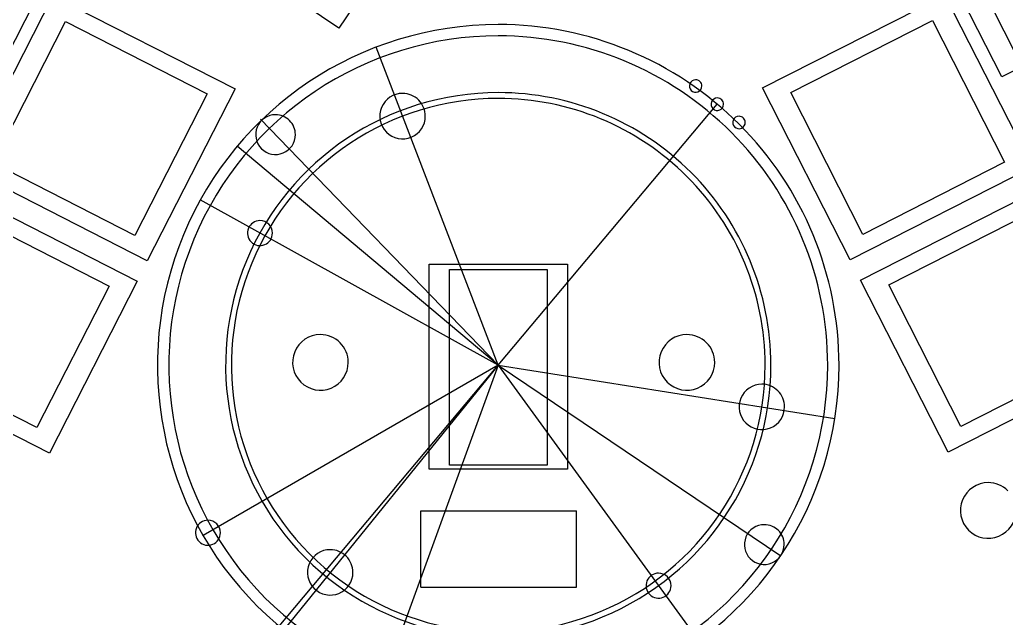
# Model space of a CAD drawing. Extents: x 5292583 to 74298707, y 12072829 to 47933234.
# Drawn here: x 28500772 to 51478018, y 23657873 to 37604858 of the extents above; entities that cross this region are included whole.
import ezdxf

# ---------------------------------------------------------------- set-up
doc = ezdxf.new("R2010")
doc.units = 0
doc.layers.get('0').update_dxf_attribs({"linetype": 'CONTINUOUS'})

msp = doc.modelspace()

# ---------------------------------------------------------------- linework, layer by layer
at = {"color": 7}
for points in [[(35931235.375301, 37409715.485412), (28688307.087927, 42295132.325531)], [(51672119.316105, 36867152.977037), (49991617.467765, 40171151.346511), (53294459.606971, 41848094.545628)], [(38561844.443057, 41309753.997524), (35931235.375301, 37409715.485412)], [(29982005.461645, 40260236.375101), (27939991.948187, 36252559.439647)], [(55621870.702644, 38434228.106938), (51378448.205178, 36272096.291586), (49336434.69172, 40279773.22704)], [(31472606.1458, 31988082.174212), (27229183.648333, 34150213.989565), (29271197.161792, 38157890.925019)], [(29271197.161792, 38157890.925019), (33514619.659258, 35995759.109667)], [(45803819.700357, 36015296.490773), (50047242.197823, 38177428.306126)], [(50047242.197823, 38177428.306126), (52089255.711281, 34169751.370671)], [(27883210.194111, 34262394.519317), (29568426.921941, 37563990.469836), (32866464.223238, 35877617.511738)], [(48139504.324742, 32602676.24077), (46459002.476402, 35906674.610244), (49761844.615608, 37583617.809361)], [(49761844.615608, 37583617.809361), (51439944.044993, 34284334.319378)], [(39646089.98397, 29555341.94073), (36801541.804136, 36965643.687501)], [(32866464.223238, 35877617.511738), (31183649.914363, 32580736.440709)], [(33514619.659258, 35995759.109667), (31472606.1458, 31988082.174212)], [(52089255.711281, 34169751.370671), (47845833.213815, 32007619.555319), (45803819.700357, 36015296.490773)], [(34543958.549964, 23474858.460408), (44748221.417976, 35635825.421051)], [(39646089.98397, 29555341.94073), (34111061.704362, 35287031.495128)], [(39646089.98397, 29555341.94073), (33565606.503648, 34657473.374736)], [(31183649.914363, 32580736.440709), (27883210.194111, 34262394.519317)], [(51439944.044993, 34284334.319378), (48139504.324742, 32602676.24077)], [(29190355.499385, 27508914.379318), (24946933.001919, 29671046.19467), (26988946.515377, 33678723.130125)], [(26988946.515377, 33678723.130125), (31232369.012844, 31516591.314772)], [(48086069.55302, 31536127.902128), (52329492.050486, 33698259.71748)], [(39646089.98397, 29555341.94073), (32702384.30031, 33404300.739612)], [(50421754.177405, 28123507.652125), (48741252.329065, 31427506.021599), (52044094.468272, 33104449.220716)], [(25600959.547697, 29783226.724422), (27286176.275527, 33084822.674941), (30584213.576824, 31398449.716844)], [(31232369.012844, 31516591.314772), (29190355.499385, 27508914.379318)], [(54371505.563944, 29690582.782026), (50128083.066478, 27528450.966674), (48086069.55302, 31536127.902128)], [(30584213.576824, 31398449.716844), (28901399.267948, 28101568.645814)], [(28901399.267948, 28101568.645814), (25600959.547697, 29783226.724422)], [(53722193.897657, 29805165.730732), (50421754.177405, 28123507.652125)], [(39646089.98397, 29555341.94073), (32772006.824948, 25586588.161094)], [(39646089.98397, 29555341.94073), (34650854.551766, 23386739.955655)], [(39646089.98397, 29555341.94073), (36931302.32563, 22096524.560254)], [(39646089.98397, 29555341.94073), (44302468.19138, 23146387.464256)], [(39646089.98397, 29555341.94073), (47485873.596008, 28313642.179032)], [(39646089.98397, 29555341.94073), (46226581.936307, 25116744.069889)], [(37842158.570165, 26159147.039703), (41471187.026264, 26159147.304286)], [(37842158.570165, 24386437.018132), (37842158.570165, 26159147.039703)], [(41471187.026264, 24386437.282715), (41471187.026264, 26159147.304286)], [(37842158.570165, 24386437.018132), (41471187.026264, 24386437.282715)]]:
    msp.add_lwpolyline(points, dxfattribs=at)
for points in [[(39646089.98397, 37492849.500002)], [(39646089.98397, 37492849.500002)], [(39646089.98397, 37228265.914692)], [(39646089.98397, 37228265.914692)], [(44241514.483331, 36206524.012472)], [(37418383.243667, 35887883.884015)], [(39646089.98397, 35905348.252731)], [(39646089.98397, 35905348.252731)], [(39646089.98397, 35771336.402188)], [(39646089.98397, 35771336.402188)], [(44748221.417976, 35781346.392971)], [(34458454.395617, 35390425.733178)], [(45254928.352621, 35356168.773471)], [(34096289.209043, 32923685.450649)], [(38033188.447926, 31907490.014127), (41258991.520014, 31907490.014127), (41258991.520014, 27135989.636664), (38033188.447926, 27135989.636664)], [(38508380.567141, 31788427.400738), (40783799.400799, 31788427.400738), (40783799.400799, 27221714.718304), (38508380.567141, 27221714.718304)], [(35504297.481207, 30268658.757556)], [(44039235.569858, 30268659.551306)], [(45784663.055029, 29112254.922923)], [(51057725.010154, 26817962.548374)], [(32884049.506652, 25941728.388894)], [(45842720.101987, 25838683.401176)], [(35733073.911582, 25256573.584305)], [(43379019.091102, 24708615.422875)]]:
    msp.add_lwpolyline(points, close=True, dxfattribs=at)
for points in [[(39646089.98397, 37492849.500002), (36435667.858352, 37492849.500002), (33541364.569177, 35558937.870515), (32312789.210805, 32592894.577936)], [(39646089.98397, 37492849.500002), (36435667.858352, 37492849.500002), (33541364.569177, 35558937.870515), (32312789.210805, 32592894.577936)], [(45258755.40485, 35168007.36161), (43770183.983281, 36656578.78318), (41751247.876915, 37492849.500002), (39646089.98397, 37492849.500002)], [(45258755.40485, 35168007.36161), (43770183.983281, 36656578.78318), (41751247.876915, 37492849.500002), (39646089.98397, 37492849.500002)], [(39646089.98397, 37228265.914692), (36542681.929206, 37228265.914692), (33744855.416337, 35358818.006189), (32557232.56991, 32491642.823362)], [(39646089.98397, 37228265.914692), (36542681.929206, 37228265.914692), (33744855.416337, 35358818.006189), (32557232.56991, 32491642.823362)], [(45071666.557488, 34980918.514248), (43632714.183304, 36419870.888432), (41681075.94715, 37228265.914692), (39646089.98397, 37228265.914692)], [(45071666.557488, 34980918.514248), (43632714.183304, 36419870.888432), (41681075.94715, 37228265.914692), (39646089.98397, 37228265.914692)], [(44107070.635823, 36116691.505567), (44084546.754253, 36062314.045203), (44096996.910931, 35999722.880853), (44138615.617282, 35958104.174502)], [(44241514.483331, 36206524.012472), (44182656.744361, 36206524.012472), (44129594.517393, 36171068.965931), (44107070.635823, 36116691.505567)], [(44344413.349381, 36163901.906601), (44317122.873319, 36191192.382663), (44280109.044702, 36206524.012472), (44241514.483331, 36206524.012472)], [(44387035.455251, 36061003.040552), (44387035.455251, 36099597.601922), (44371703.825443, 36136611.430539), (44344413.349381, 36163901.906601)], [(39646089.98397, 35905348.252731), (37077752.176461, 35905348.252731), (34762309.448645, 34358218.884678), (33779449.120995, 31985384.151746)], [(39646089.98397, 35905348.252731), (37077752.176461, 35905348.252731), (34762309.448645, 34358218.884678), (33779449.120995, 31985384.151746)], [(37418383.243667, 35887883.884015), (37204355.101959, 35887883.884015), (37011401.549348, 35758956.442049), (36929496.525456, 35561220.222544)], [(37792560.938392, 35732894.408122), (37693322.843621, 35832132.502894), (37558727.103197, 35887883.884015), (37418383.243667, 35887883.884015)], [(44136222.507763, 34045474.464523), (42945365.320888, 35236331.651398), (41330216.368498, 35905348.252731), (39646089.98397, 35905348.252731)], [(44136222.507763, 34045474.464523), (42945365.320888, 35236331.651398), (41330216.368498, 35905348.252731), (39646089.98397, 35905348.252731)], [(44138615.617282, 35958104.174502), (44180234.323632, 35916485.468151), (44242825.487983, 35904035.311473), (44297202.948347, 35926559.193044)], [(44297202.948347, 35926559.193044), (44351580.408711, 35949083.074614), (44387035.455251, 36002145.301582), (44387035.455251, 36061003.040552)], [(39646089.98397, 35771336.402188), (37131954.910363, 35771336.402188), (34865377.766222, 34256857.973277), (33903259.926825, 31934100.036803)], [(39646089.98397, 35771336.402188), (37131954.910363, 35771336.402188), (34865377.766222, 34256857.973277), (33903259.926825, 31934100.036803)], [(37947550.414285, 35358716.713397), (37947550.414285, 35499060.572927), (37891799.033164, 35633656.313351), (37792560.938392, 35732894.408122)], [(44041461.819485, 33950713.776245), (42875736.72973, 35116438.866), (41294674.2159, 35771336.402188), (39646089.98397, 35771336.402188)], [(44041461.819485, 33950713.776245), (42875736.72973, 35116438.866), (41294674.2159, 35771336.402188), (39646089.98397, 35771336.402188)], [(44613777.570468, 35691513.886067), (44591253.688898, 35637136.425703), (44603703.845576, 35574545.261352), (44645322.551926, 35532926.555002)], [(44748221.417976, 35781346.392971), (44689363.679006, 35781346.392971), (44636301.452038, 35745891.346431), (44613777.570468, 35691513.886067)], [(44851120.284025, 35738724.287101), (44823829.807963, 35766014.763163), (44786815.979347, 35781346.392971), (44748221.417976, 35781346.392971)], [(44803909.882991, 35501381.573543), (44858287.343355, 35523905.455113), (44893742.389896, 35576967.682081), (44893742.389896, 35635825.421051)], [(44893742.389896, 35635825.421051), (44893742.389896, 35674419.982422), (44878410.760088, 35711433.811038), (44851120.284025, 35738724.287101)], [(34458454.395617, 35390425.733178), (34271179.771623, 35390425.733178), (34102345.413088, 35277614.221458), (34030678.517183, 35104595.029391)], [(34785859.878502, 35254809.941772), (34699026.545577, 35341643.274697), (34581255.272706, 35390425.733178), (34458454.395617, 35390425.733178)], [(36929496.525456, 35561220.222544), (36847591.501565, 35363484.003039), (36892864.798575, 35135879.769038), (37044205.548942, 34984539.018672)], [(44645322.551926, 35532926.555002), (44686941.258277, 35491307.848651), (44749532.422627, 35478857.691973), (44803909.882991, 35501381.573543)], [(34921475.669908, 34927404.458888), (34921475.669908, 35050205.335976), (34872693.211427, 35167976.608847), (34785859.878502, 35254809.941772)], [(37620886.752814, 34869829.995186), (37818622.972319, 34951735.019078), (37947550.414285, 35144688.571689), (37947550.414285, 35358716.713397)], [(45120484.505113, 35266336.266566), (45097960.623543, 35211958.806202), (45110410.780221, 35149367.641852), (45152029.486571, 35107748.935501)], [(45254928.352621, 35356168.773471), (45196070.613651, 35356168.773471), (45143008.386683, 35320713.72693), (45120484.505113, 35266336.266566)], [(45357827.21867, 35313546.6676), (45330536.742608, 35340837.143662), (45293522.913991, 35356168.773471), (45254928.352621, 35356168.773471)], [(47583597.543242, 29555341.94073), (47583597.543242, 31660499.833675), (46747326.82642, 33679435.940041), (45258755.40485, 35168007.36161)], [(47583597.543242, 29555341.94073), (47583597.543242, 31660499.833675), (46747326.82642, 33679435.940041), (45258755.40485, 35168007.36161)], [(45310616.817636, 35076203.954043), (45364994.278, 35098727.835613), (45400449.324541, 35151790.062581), (45400449.324541, 35210647.801551)], [(45400449.324541, 35210647.801551), (45400449.324541, 35249242.362921), (45385117.694732, 35286256.191538), (45357827.21867, 35313546.6676)], [(34030678.517183, 35104595.029391), (33959011.621277, 34931575.837324), (33998625.756162, 34732422.132574), (34131048.912732, 34599998.976003)], [(34635644.966121, 34499628.580453), (34808664.158188, 34571295.476358), (34921475.669908, 34740129.834893), (34921475.669908, 34927404.458888)], [(37044205.548942, 34984539.018672), (37195546.299308, 34833198.268305), (37423150.533309, 34787924.971295), (37620886.752814, 34869829.995186)], [(47319013.957933, 29555341.94073), (47319013.957933, 31590327.90391), (46510618.931672, 33541966.140064), (45071666.557488, 34980918.514248)], [(47319013.957933, 29555341.94073), (47319013.957933, 31590327.90391), (46510618.931672, 33541966.140064), (45071666.557488, 34980918.514248)], [(45152029.486571, 35107748.935501), (45193648.192922, 35066130.22915), (45256239.357272, 35053680.072472), (45310616.817636, 35076203.954043)], [(34131048.912732, 34599998.976003), (34263472.069303, 34467575.819432), (34462625.774054, 34427961.684548), (34635644.966121, 34499628.580453)], [(45996096.295971, 29555341.94073), (45996096.295971, 31239468.325258), (45327079.694638, 32854617.277648), (44136222.507763, 34045474.464523)], [(45996096.295971, 29555341.94073), (45996096.295971, 31239468.325258), (45327079.694638, 32854617.277648), (44136222.507763, 34045474.464523)], [(45862084.445428, 29555341.94073), (45862084.445428, 31203926.17266), (45207186.90924, 32784988.68649), (44041461.819485, 33950713.776245)], [(45862084.445428, 29555341.94073), (45862084.445428, 31203926.17266), (45207186.90924, 32784988.68649), (44041461.819485, 33950713.776245)], [(34096289.209043, 32923685.450649), (33978573.731104, 32923685.450649), (33872449.277167, 32852775.357568), (33827401.514027, 32744020.43684)], [(34302086.941142, 32838441.238908), (34247505.989018, 32893022.191032), (34173478.331784, 32923685.450649), (34096289.209043, 32923685.450649)], [(33827401.514027, 32744020.43684), (33782353.750887, 32635265.516112), (33807254.064243, 32510083.187412), (33890491.476944, 32426845.77471)], [(34207666.139074, 32363755.811793), (34316421.059802, 32408803.574934), (34387331.152883, 32514928.02887), (34387331.152883, 32632643.506809)], [(34387331.152883, 32632643.506809), (34387331.152883, 32709832.629551), (34356667.893266, 32783860.286784), (34302086.941142, 32838441.238908)], [(32312789.210805, 32592894.577936), (31084213.852433, 29626851.285356), (31763313.307594, 26212787.775345), (34033424.563089, 23942676.519849)], [(32312789.210805, 32592894.577936), (31084213.852433, 29626851.285356), (31763313.307594, 26212787.775345), (34033424.563089, 23942676.519849)], [(32557232.56991, 32491642.823362), (31369609.723484, 29624467.640535), (32026072.530139, 26324206.247524), (34220513.410452, 24129765.367212)], [(32557232.56991, 32491642.823362), (31369609.723484, 29624467.640535), (32026072.530139, 26324206.247524), (34220513.410452, 24129765.367212)], [(33890491.476944, 32426845.77471), (33973728.889646, 32343608.362009), (34098911.218346, 32318708.048653), (34207666.139074, 32363755.811793)], [(33779449.120995, 31985384.151746), (32796588.793344, 29612549.418814), (33339868.38011, 26881298.497003), (35155957.460176, 25065209.416936)], [(33779449.120995, 31985384.151746), (32796588.793344, 29612549.418814), (33339868.38011, 26881298.497003), (35155957.460176, 25065209.416936)], [(33903259.926825, 31934100.036803), (32941142.087428, 29611342.100329), (33472956.189088, 26937732.064581), (35250718.148454, 25159970.105214)], [(33903259.926825, 31934100.036803), (32941142.087428, 29611342.100329), (33472956.189088, 26937732.064581), (35250718.148454, 25159970.105214)], [(35504297.481207, 30268658.757556), (35242113.007615, 30268658.757556), (35005744.905666, 30110722.641148), (34905411.251399, 29868495.772254)], [(35962665.157246, 30078796.649587), (35841098.491151, 30200363.315682), (35676218.709131, 30268658.757556), (35504297.481207, 30268658.757556)], [(44039235.569858, 30268659.551306), (43777051.096266, 30268659.551306), (43540682.994316, 30110723.434898), (43440349.340049, 29868496.566004)], [(44497603.245896, 30078797.443338), (44376036.579802, 30200364.109433), (44211156.797782, 30268659.551306), (44039235.569858, 30268659.551306)], [(36152527.265215, 29620428.973549), (36152527.265215, 29792350.201472), (36084231.823341, 29957229.983492), (35962665.157246, 30078796.649587)], [(44687465.353865, 29620429.767299), (44687465.353865, 29792350.995223), (44619169.911991, 29957230.777243), (44497603.245896, 30078797.443338)], [(34905411.251399, 29868495.772254), (34805077.597132, 29626268.90336), (34860537.38597, 29347453.716709), (35045929.805169, 29162061.29751)], [(43440349.340049, 29868496.566004), (43340015.685782, 29626269.69711), (43395475.47462, 29347454.51046), (43580867.893819, 29162062.091261)], [(35752364.279913, 29021542.74374), (35994591.148807, 29121876.398007), (36152527.265215, 29358244.499956), (36152527.265215, 29620428.973549)], [(42024848.080043, 23812511.883585), (44347606.016517, 24774629.722982), (45862084.445428, 27041206.867123), (45862084.445428, 29555341.94073)], [(42024848.080043, 23812511.883585), (44347606.016517, 24774629.722982), (45862084.445428, 27041206.867123), (45862084.445428, 29555341.94073)], [(42076132.194986, 23688701.077754), (44448966.927918, 24671561.405405), (45996096.295971, 26987004.133221), (45996096.295971, 29555341.94073)], [(42076132.194986, 23688701.077754), (44448966.927918, 24671561.405405), (45996096.295971, 26987004.133221), (45996096.295971, 29555341.94073)], [(42582390.866602, 22466484.52667), (45449566.049429, 23654107.373097), (47319013.957933, 26451933.885966), (47319013.957933, 29555341.94073)], [(42582390.866602, 22466484.52667), (45449566.049429, 23654107.373097), (47319013.957933, 26451933.885966), (47319013.957933, 29555341.94073)], [(42683642.621176, 22222041.167565), (45649685.913755, 23450616.525937), (47583597.543242, 26344919.815112), (47583597.543242, 29555341.94073)], [(42683642.621176, 22222041.167565), (45649685.913755, 23450616.525937), (47583597.543242, 26344919.815112), (47583597.543242, 29555341.94073)], [(44287302.368563, 29021543.537491), (44529529.237457, 29121877.191758), (44687465.353865, 29358245.293707), (44687465.353865, 29620429.767299)], [(35045929.805169, 29162061.29751), (35231322.224368, 28976668.878311), (35510137.411019, 28921209.089473), (35752364.279913, 29021542.74374)], [(43580867.893819, 29162062.091261), (43766260.313018, 28976669.672062), (44045075.499669, 28921209.883224), (44287302.368563, 29021543.537491)], [(45784663.055029, 29112254.922923), (45570634.913322, 29112254.922923), (45377681.36071, 28983327.480957), (45295776.336818, 28785591.261452)], [(46158840.749755, 28957265.44703), (46059602.654983, 29056503.541802), (45925006.914559, 29112254.922923), (45784663.055029, 29112254.922923)], [(46313830.225648, 28583087.752305), (46313830.225648, 28723431.611835), (46258078.844526, 28858027.352259), (46158840.749755, 28957265.44703)], [(45295776.336818, 28785591.261452), (45213871.312927, 28587855.041947), (45259144.609938, 28360250.807946), (45410485.360304, 28208910.05758)], [(45987166.564176, 28094201.034094), (46184902.783682, 28176106.057986), (46313830.225648, 28369059.610597), (46313830.225648, 28583087.752305)], [(45410485.360304, 28208910.05758), (45561826.11067, 28057569.307213), (45789430.344671, 28012296.010203), (45987166.564176, 28094201.034094)], [(51057725.010154, 26817962.548374), (50795540.536562, 26817962.548374), (50559172.434613, 26660026.431966), (50458838.780346, 26417799.563072)], [(51516092.686193, 26628100.440406), (51394526.020098, 26749667.106501), (51229646.238078, 26817962.548374), (51057725.010154, 26817962.548374)], [(50458838.780346, 26417799.563072), (50358505.126079, 26175572.694178), (50413964.914917, 25896757.507527), (50599357.334116, 25711365.088329)], [(51305791.808859, 25570846.534559), (51548018.677753, 25671180.188826), (51705954.794162, 25907548.290775), (51705954.794162, 26169732.764367)], [(32615161.811636, 25762063.375085), (32570114.048496, 25653308.454357), (32595014.361852, 25528126.125657), (32678251.774553, 25444888.712955)], [(32884049.506652, 25941728.388894), (32766334.028713, 25941728.388894), (32660209.574776, 25870818.295813), (32615161.811636, 25762063.375085)], [(33089847.238751, 25856484.177153), (33035266.286627, 25911065.129277), (32961238.629393, 25941728.388894), (32884049.506652, 25941728.388894)], [(33175091.450492, 25650686.445054), (33175091.450492, 25727875.567796), (33144428.190875, 25801903.225029), (33089847.238751, 25856484.177153)], [(45842720.101987, 25838683.401176), (45655445.477992, 25838683.401176), (45486611.119457, 25725871.889456), (45414944.223552, 25552852.697389)], [(46170125.584871, 25703067.60977), (46083292.251946, 25789900.942695), (45965520.979075, 25838683.401176), (45842720.101987, 25838683.401176)], [(32995426.436683, 25381798.750038), (33104181.357411, 25426846.513179), (33175091.450492, 25532970.967115), (33175091.450492, 25650686.445054)], [(45414944.223552, 25552852.697389), (45343277.327647, 25379833.505322), (45382891.462531, 25180679.800571), (45515314.619102, 25048256.644001)], [(46305741.376277, 25375662.126885), (46305741.376277, 25498463.003974), (46256958.917796, 25616234.276845), (46170125.584871, 25703067.60977)], [(50599357.334116, 25711365.088329), (50784749.753315, 25525972.66913), (51063564.939965, 25470512.880292), (51305791.808859, 25570846.534559)], [(32678251.774553, 25444888.712955), (32761489.187255, 25361651.300254), (32886671.515955, 25336750.986898), (32995426.436683, 25381798.750038)], [(46019910.67249, 24947886.248451), (46192929.864557, 25019553.144356), (46305741.376277, 25188387.502891), (46305741.376277, 25375662.126885)], [(35155957.460176, 25065209.416936), (36972046.540243, 23249120.336869), (39703297.462054, 22705840.750104), (42076132.194986, 23688701.077754)], [(35155957.460176, 25065209.416936), (36972046.540243, 23249120.336869), (39703297.462054, 22705840.750104), (42076132.194986, 23688701.077754)], [(35733073.911582, 25256573.584305), (35519045.769874, 25256573.584305), (35326092.217263, 25127646.142339), (35244187.193371, 24929909.922834)], [(35250718.148454, 25159970.105214), (37028480.107821, 23382208.145848), (39702090.143569, 22850394.044187), (42024848.080043, 23812511.883585)], [(35250718.148454, 25159970.105214), (37028480.107821, 23382208.145848), (39702090.143569, 22850394.044187), (42024848.080043, 23812511.883585)], [(36107251.606308, 25101584.108412), (36008013.511536, 25200822.203184), (35873417.771112, 25256573.584305), (35733073.911582, 25256573.584305)], [(36262241.0822, 24727406.413687), (36262241.0822, 24867750.273216), (36206489.701079, 25002346.013641), (36107251.606308, 25101584.108412)], [(45515314.619102, 25048256.644001), (45647737.775672, 24915833.48743), (45846891.480423, 24876219.352546), (46019910.67249, 24947886.248451)], [(35244187.193371, 24929909.922834), (35162282.16948, 24732173.703329), (35207555.46649, 24504569.469328), (35358896.216857, 24353228.718961)], [(35935577.420729, 24238519.695476), (36133313.640235, 24320424.719367), (36262241.0822, 24513378.271979), (36262241.0822, 24727406.413687)], [(43379019.091102, 24708615.422875), (43261303.720177, 24708615.422875), (43155179.362717, 24637705.394257), (43110131.640529, 24528950.572397)], [(43584816.636112, 24623371.288628), (43530235.733607, 24677952.191133), (43456208.143671, 24708615.422875), (43379019.091102, 24708615.422875)], [(43670060.770358, 24417573.743618), (43670060.770358, 24494762.796188), (43639397.538617, 24568790.386123), (43584816.636112, 24623371.288628)], [(43110131.640529, 24528950.572397), (43065083.918341, 24420195.750538), (43089984.209061, 24295013.535639), (43173221.546092, 24211776.198608)], [(43490395.919881, 24148686.293046), (43599150.741741, 24193734.015233), (43670060.770358, 24299858.372693), (43670060.770358, 24417573.743618)], [(34220513.410452, 24129765.367212), (36414954.290764, 21935324.486899), (39715215.683775, 21278861.680244), (42582390.866602, 22466484.52667)], [(34220513.410452, 24129765.367212), (36414954.290764, 21935324.486899), (39715215.683775, 21278861.680244), (42582390.866602, 22466484.52667)], [(35358896.216857, 24353228.718961), (35510236.967223, 24201887.968595), (35737841.201224, 24156614.671584), (35935577.420729, 24238519.695476)], [(43173221.546092, 24211776.198608), (43256458.883123, 24128538.861577), (43381641.098021, 24103638.570858), (43490395.919881, 24148686.293046)], [(34033424.563089, 23942676.519849), (36303535.818585, 21672565.264353), (39717599.328596, 20993465.809193), (42683642.621176, 22222041.167565)], [(34033424.563089, 23942676.519849), (36303535.818585, 21672565.264353), (39717599.328596, 20993465.809193), (42683642.621176, 22222041.167565)]]:
    msp.add_open_spline(points, degree=3, dxfattribs=at)

doc.saveas('drawing.dxf')
